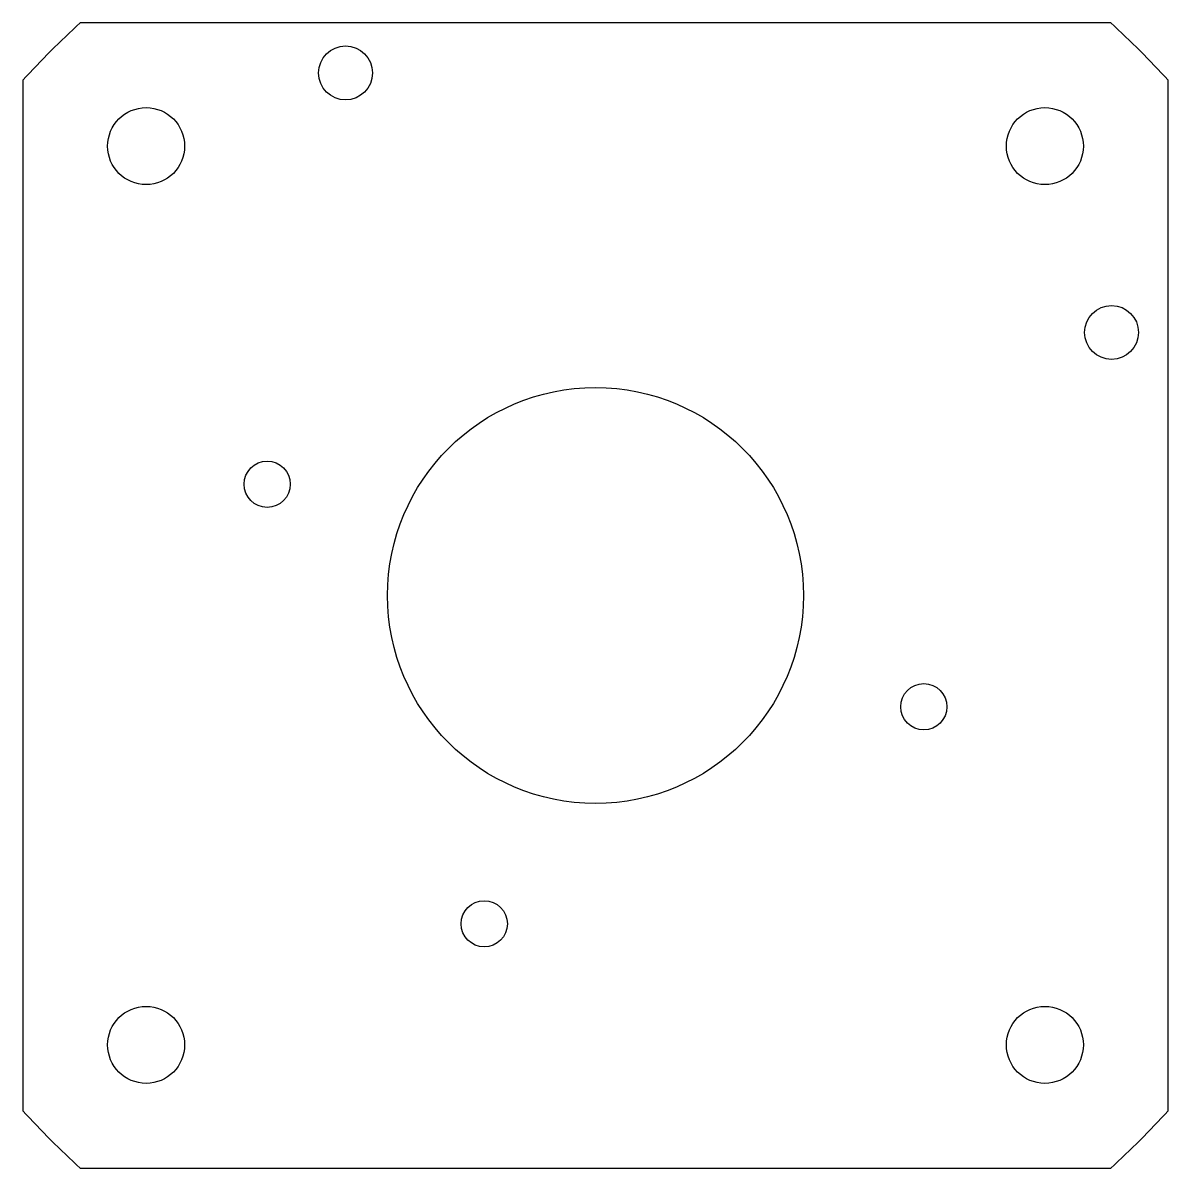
# Model space of a CAD drawing. Header units: millimetres. Extents: x -74 to 74, y -74 to 74.
import ezdxf

# ---------------------------------------------------------------- set-up
doc = ezdxf.new("R2010")
doc.units = ezdxf.units.MM

msp = doc.modelspace()

# ---------------------------------------------------------------- linework, layer by layer
at = {"color": 7, "linetype": 'Continuous', "lineweight": 25}
for p, q in [((66.89, 74.34), (-66.89, 74.34)), ((-74.34, 66.89), (-74.34, -66.89)), ((74.34, -66.89), (74.34, 66.89)), ((-66.89, -74.34), (66.89, -74.34))]:
    msp.add_line(p, q, dxfattribs=at)
for centre, radius in [((-32.45, 67.84), 3.5), ((-58.34, 58.34), 5), ((58.34, 58.34), 5), ((67, 34.15), 3.5), ((0, 0), 27), ((-42.62, 14.44), 3), ((42.62, -14.44), 3), ((-14.44, -42.62), 3), ((-58.34, -58.34), 5), ((58.34, -58.34), 5)]:
    msp.add_circle(centre, radius, dxfattribs=at)
for start, end in [(131.9813, 138.0187), (41.9813, 48.0187), (221.9813, 228.0187), (311.9813, 318.0187)]:
    msp.add_arc((0, 0), 100, start, end, dxfattribs=at)

doc.saveas('drawing.dxf')
